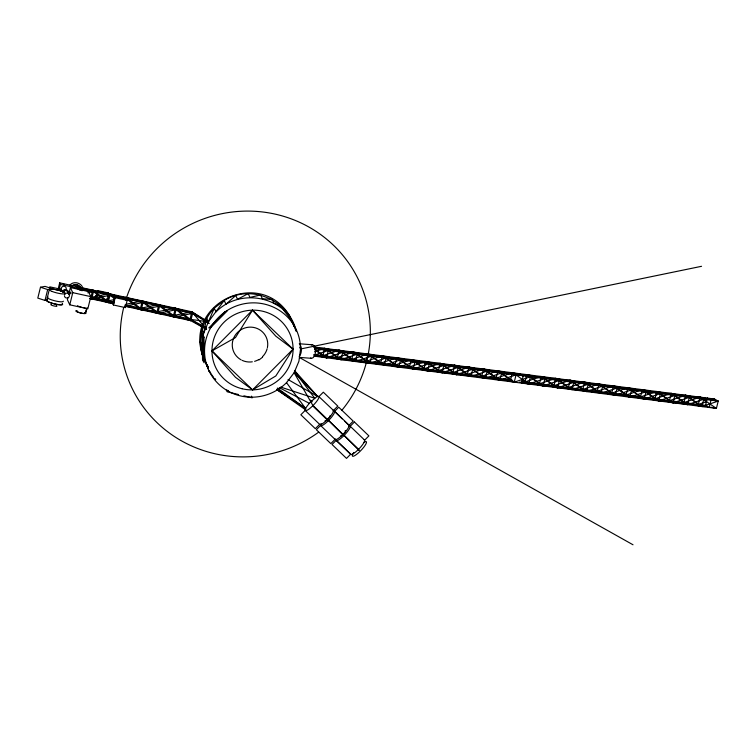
<?xml version="1.0" encoding="UTF-8"?>
<svg xmlns="http://www.w3.org/2000/svg" width="756" height="756" viewBox="0 0 756 756"><rect width="100%" height="100%" fill="white"/><g stroke="black" fill="none" stroke-linecap="round" stroke-linejoin="round"><path stroke-width="1.13" d="M203.203 357.059C182.791 303.959 259.544 266.991 289.293 315.271L294.15 326.573M40.484 287.223L47.675 289.557L52.24 288.726L45.039 286.392L40.484 287.223L37.8 298.1L45.001 300.434L47.278 300.009A8.288 1.493 13.8 0 0 54.356 303.865A8.288 1.493 13.8 0 0 62.153 303.647M45.001 300.434L47.675 289.557M46.674 300.255L49.348 289.368M58.146 289.094L59.686 282.848L191.863 311.803L208.401 321.876L203.619 333.358L201.994 345.596L203.052 353.345M59.138 289.642L60.423 284.426L59.686 282.848M67.945 297.514L67.397 299.726L69.769 304.829L87.828 308.788L90.824 296.626L88.452 291.523L70.393 287.573L68.758 294.207M69.769 304.829L72.765 292.666L70.393 287.573M85.258 313.296L86.099 309.894M85.693 313.419L87.091 307.739M113.929 302.948L107.456 301.001L91.674 298.96L90.937 297.382L92.733 290.087C108.958 296.758 126.81 295.851 143.035 302.523C159.875 302.976 175.023 311.349 191.863 311.803L209.138 323.455L192.6 313.381L175.345 308.183L159.554 306.142L142.298 300.945L126.507 298.904L109.251 293.706L93.47 291.665L76.214 286.467L76.951 288.045L79.711 290.096M89.51 298.308L91.674 298.96L93.47 291.665L92.733 290.087L76.951 288.045M97.496 290.559L97.949 291.523L96.296 298.242L107.295 300.652L108.949 293.933L108.495 292.969L97.496 290.559L95.842 297.269L96.456 298.592M107.673 296.324L108.495 292.969M87.28 291.173L92.733 290.087L107.456 301.001L109.251 293.706L114.78 297.798M112.918 303.931L114.723 296.635L126.677 299.253L127.169 300.312L125.364 307.607L113.409 304.989L112.757 303.581L89.463 298.478M113.409 304.989L115.214 297.694L114.553 296.286M125.26 299.404L125.779 297.325L140.503 308.24L157.758 313.438L173.54 315.479L190.796 320.686L206.549 329.399L191.863 311.803L173.54 315.479L158.817 304.564L140.503 308.24L124.712 306.199L143.035 302.523L157.758 313.438L176.072 309.762L190.796 320.686L192.6 313.381L60.423 284.426M191.863 311.803L190.068 319.098L190.796 320.686L124.712 306.199M519.637 382.045L528.69 384.029L539.463 383.802L557.569 387.781L568.342 387.554L586.448 391.532L597.221 391.306L615.327 395.284L626.1 395.057L644.207 399.036L654.98 398.809L673.086 402.787L683.859 402.561L701.965 406.539L707.351 406.426C694.84 403.137 681.77 405.585 669.419 400.689C655.868 402.882 643.309 394.972 629.767 397.165C614.373 391.825 598.166 394.774 582.782 389.435C569.23 391.627 556.671 383.717 543.129 385.91L530.485 376.734L512.379 372.755L510.583 380.051L514.25 382.158L530.485 376.734L541.258 376.507L559.364 380.485L570.137 380.259L588.244 384.237L599.017 384.01L617.123 387.989L627.896 387.762L646.002 391.74L656.775 391.513L674.881 395.492L685.654 395.265L703.76 399.244L714.533 399.017L718.2 401.124L716.404 408.42L314.316 356.18M314.25 355.849L322.869 355.67L340.975 359.648L351.748 359.421L369.854 363.4L380.627 363.173L398.733 367.151L409.506 366.925L427.612 370.903L438.385 370.676L456.492 374.655L467.265 374.428L485.371 378.406L496.144 378.18L514.25 382.158L516.046 374.863L512.379 372.755L501.606 372.982L483.5 369.004L472.727 369.23L454.621 365.252L443.848 365.479L425.741 361.5L414.968 361.727L396.862 357.749L386.089 357.975L367.983 353.997L357.21 354.224L339.104 350.245L328.331 350.472L313.617 347.24M521.423 383.084L523.218 375.789L519.552 373.691M62.72 291.721C63.476 288.253 68.711 289.302 68.409 292.789M63.022 292.355L64.931 290.266L67.586 290.852M63.287 292.421C63.665 290.361 66.736 289.652 67.794 291.561L67.842 292.166M106.955 299.121L106.936 298.355M63.23 291.154L64.118 290.181L65.989 289.822L68.031 291.41L68.134 292.808M701.549 266.301L300.529 349.007A48.223 46.948 -24.9 0 0 240.049 304.734A48.223 46.948 -24.9 0 0 210.99 374.494A48.223 46.948 -24.9 0 0 286.515 382.659L294.131 372.727L298.913 361.245L300.529 349.007L299.688 347.184M319.637 424.343L315.318 428.68L300.85 414.779L305.159 410.442L305.613 408.495A9.847 2.107 -46.2 0 1 311.141 401.445L316.31 397.117L318.531 396.238L333.481 410.423L337.8 406.085L323.322 392.184L319.013 396.522A9.847 2.107 -46.2 0 1 314.789 403.657A9.847 2.107 -46.2 0 1 306.567 410.527L305.159 410.442L319.637 424.343A9.847 2.107 -46.2 0 0 328.397 418.493A9.847 2.107 -46.2 0 0 332.999 410.13M69.902 285.059C74.079 280.249 83.056 283.273 83.009 289.794M96.381 296.04L96.409 297.363M259.034 359.932L262.578 357.182M114.591 298.696L109.989 295.284L109.251 293.706L97.949 291.523L98.96 291.447M314.515 351.757L324.664 348.365L342.77 352.343L353.543 352.116L371.65 356.104L382.423 355.878L400.529 359.856L411.302 359.629L429.408 363.608L440.181 363.381L458.287 367.359L469.06 367.132L487.166 371.111L497.939 370.884L516.046 374.863L526.819 374.636L544.925 378.614L555.698 378.387L573.804 382.366L584.577 382.139L602.683 386.118L613.456 385.891L631.562 389.869L642.335 389.642L660.442 393.621L671.215 393.394L689.321 397.373L700.094 397.146L718.2 401.124L701.965 406.539L685.654 395.265L669.419 400.689L656.775 391.513L640.54 396.938L627.896 387.762L611.661 393.186L599.017 384.01L582.782 389.435L570.137 380.259L553.902 385.683L541.258 376.507L525.023 381.931L521.791 381.997M314.118 355.216L328.331 350.472L340.975 359.648L357.21 354.224L369.854 363.4L386.089 357.975L398.733 367.151L414.968 361.727L427.612 370.903L443.848 365.479L456.492 374.655L472.727 369.23L485.371 378.406L501.606 372.982L514.25 382.158M512.379 372.755L496.144 378.18L483.5 369.004L467.265 374.428L454.621 365.252L438.385 370.676L425.741 361.5L409.506 366.925L396.862 357.749L380.627 363.173L367.983 353.997L351.748 359.421L339.104 350.245L322.869 355.67L314.742 349.773M522.765 375.987L526.819 374.636L530.485 376.734L528.69 384.029L522.311 379.966M712.502 399.697L714.533 399.017L314.666 347.07M87.743 292.818L93.47 291.665L108.193 302.58L113.825 303.307M113.92 301.436L108.193 302.58L90.937 297.382L109.251 293.706M91.674 298.96L109.989 295.284L108.193 302.58L106.842 299.678M107.456 301.001L114.326 299.622M121.196 298.242L125.779 297.325L126.507 298.904L141.24 309.818L157.021 311.859L174.277 317.066L208.401 321.876L224.192 300.453C251.493 283.377 289.274 300.567 296.352 331.383L294.594 327.594M126.271 304.158L142.298 300.945L157.021 311.859L157.758 313.438L159.554 306.142L158.817 304.564L157.021 311.859L175.345 308.183L190.068 319.098L206.549 329.399M192.6 313.381L174.277 317.066L159.554 306.142L141.24 309.818L125.061 304.942M96.466 295.275L95.71 296.078L96.296 296.787M314.969 348.573L324.664 348.365L328.331 350.472L326.535 357.768L314.08 355.036M299.263 343.763L312.322 344.764M299.461 357.39L311.425 358.316M70.695 292.185L68.182 291.892L68.475 292.515L70.988 292.808L70.856 293.706L68.352 293.413M314.997 348.743L718.2 401.124M313.976 354.507L512.634 380.315M521.687 381.496L706.076 405.452M710.744 407.172L716.404 408.42L700.094 397.146L683.859 402.561L671.215 393.394L654.98 398.809L642.335 389.642L626.1 395.057L613.456 385.891L597.221 391.306L584.577 382.139L568.342 387.554L555.698 378.387L539.463 383.802L526.819 374.636L525.023 381.931L543.129 385.91L559.364 380.485L572.008 389.661L588.244 384.237L600.888 393.413L617.123 387.989L629.767 397.165L646.002 391.74L658.646 400.916L674.881 395.492L687.525 404.668L703.76 399.244L701.965 406.539L685.654 395.265L683.859 402.561L687.525 404.668L689.321 397.373L673.086 402.787L669.419 400.689L671.215 393.394L674.881 395.492L673.086 402.787L656.775 391.513L654.98 398.809L658.646 400.916L660.442 393.621L644.207 399.036L640.54 396.938L642.335 389.642L646.002 391.74L644.207 399.036L627.896 387.762L626.1 395.057L629.767 397.165L631.562 389.869L615.327 395.284L611.661 393.186L613.456 385.891L617.123 387.989L615.327 395.284L599.017 384.01L597.221 391.306L600.888 393.413L602.683 386.118L586.448 391.532L582.782 389.435L584.577 382.139L588.244 384.237L586.448 391.532L570.137 380.259L568.342 387.554L572.008 389.661L573.804 382.366L557.569 387.781L553.902 385.683L555.698 378.387L559.364 380.485L557.569 387.781L541.258 376.507L539.463 383.802L543.129 385.91L544.925 378.614L528.69 384.029L516.046 374.863L499.81 380.277C484.416 374.938 468.21 377.896 452.825 372.547C439.274 374.74 426.715 366.83 413.173 369.022C397.779 363.683 381.572 366.632 366.188 361.292C352.636 363.485 340.077 355.575 326.535 357.768L322.869 355.67L324.664 348.365L340.975 359.648L342.77 352.343L339.104 350.245L337.308 357.541L353.543 352.116L357.21 354.224L355.414 361.519L351.748 359.421L353.543 352.116L369.854 363.4L371.65 356.104L367.983 353.997L366.188 361.292L382.423 355.878L386.089 357.975L384.294 365.271L380.627 363.173L382.423 355.878L398.733 367.151L400.529 359.856L396.862 357.749L395.067 365.044L411.302 359.629L414.968 361.727L413.173 369.022L409.506 366.925L411.302 359.629L427.612 370.903L429.408 363.608L425.741 361.5L423.946 368.796L440.181 363.381L443.848 365.479L442.052 372.774L438.385 370.676L440.181 363.381L456.492 374.655L458.287 367.359L454.621 365.252L452.825 372.547L469.06 367.132L472.727 369.23L470.931 376.526L467.265 374.428L469.06 367.132L485.371 378.406L487.166 371.111L483.5 369.004L481.704 376.299L497.939 370.884L501.606 372.982L499.81 380.277L510.583 380.051L497.939 370.884L496.144 378.18L499.81 380.277L487.166 371.111L470.931 376.526L458.287 367.359L442.052 372.774L429.408 363.608L413.173 369.022L400.529 359.856L384.294 365.271L371.65 356.104L355.414 361.519L342.77 352.343L326.535 357.768L314.789 349.253M115.214 297.694L127.169 300.312M72.765 292.666L90.824 296.626M60.527 290.484L63.287 291.665L60.82 291.126M90.937 297.382L114.061 302.447M126.186 305.103L190.068 319.098L206.01 327.613M228.435 390.597L226.346 390.087L227.121 391.759L238.622 394.547M243.857 395.804L252.22 397.836L251.446 396.163M280.646 387.072L314.723 398.242L294.405 371.026M279.238 387.62L309.336 403.317M299.47 357.531L633.018 544.783M288.055 379.54L317.605 396.437L294.66 370.705M276.904 389.633L305.613 408.495L286.515 382.659M277.206 388.943L305.613 408.495L277.395 388.074M276.904 389.671L306.567 410.527M76.214 286.467L82.083 290.814M334.662 411.321L349.13 425.212A10.017 2.136 -46.2 0 1 342.128 435.276A10.017 2.136 -46.2 0 1 335.04 438.593M342.175 418.824L334.511 411.472L338.735 407.219L353.213 421.12L348.979 425.363L344.727 421.281M312.247 401.805L310.546 400.17L311.141 401.445M313.031 405.528L327.509 419.419L328.095 420.695L313.627 406.794L294.131 372.727L317.605 396.437L294.462 371.706M336.108 440.398L350.586 454.29A10.017 2.136 -46.2 0 0 359.497 448.346A10.017 2.136 -46.2 0 0 364.184 439.841M289.784 316.32C272.122 293.819 236.07 291.192 216.018 311.945L214.26 308.165L224.192 300.453L225.949 304.233L235.759 295.492L237.516 299.281L248.185 293.621L249.943 297.41L260.612 294.963L262.37 298.752L272.188 299.433L273.946 303.213L282.139 306.719C284.842 314.109 292.629 318.616 294.103 326.535M214.373 378.293L215.696 379.644L215.479 379.143M210.622 372.642L208.495 370.327L213.57 377.329M208.297 366.821L206.152 364.09M208.089 367.01L204.025 359.081M208.042 367.17L206.7 365.261L208.458 369.041L204.526 359.818M202.476 337.081L203.251 338.754M202.476 340.276L203.251 341.939M202.485 343.46L203.26 345.133M202.485 346.654L204.035 349.99M202.495 349.839L203.269 351.512M202.495 353.033L203.269 354.706M202.92 354.347L200.245 341.816L201.994 345.596L201.861 329.569L203.619 333.358L206.643 318.096L208.401 321.876L214.26 308.165C202.381 320.572 196.929 339.463 202.769 355.878M202.504 356.227L203.279 357.89M124.872 306.558L125.364 307.607M201.89 353.988L202.825 356.133M204.233 359.365L208.458 369.041M67.492 290.918L68.04 292.156M81.279 290.247L80.883 288.433A5.727 5.575 -24.9 0 0 71.281 286.326M203.251 335.56L203.279 361.084M363.721 442.468A10.017 2.136 -46.2 0 1 365.082 445.397A10.017 2.136 -46.2 0 1 355.122 455.414A10.017 2.136 -46.2 0 1 353.761 452.475M241.145 359.865A17.823 17.36 -24.9 0 1 233.746 337.894A17.823 17.36 -24.9 0 1 255.32 327.83A17.823 17.36 -24.9 0 1 267.407 347.609M267.142 348.724A17.823 17.36 -24.9 0 1 262.559 356.634M258.892 359.487A17.823 17.36 -24.9 0 1 254.611 361.321M252.334 361.812A17.823 17.36 -24.9 0 1 242.166 360.376M63.92 284.256A2.542 2.476 -24.9 0 1 64.458 284.634M62.54 290.909A2.523 2.457 -24.9 0 1 61.453 287.771A2.523 2.457 -24.9 0 1 64.553 286.363A2.523 2.457 -24.9 0 1 66.188 289.255M64.733 294.434A2.523 2.457 -24.9 0 1 68.815 293.904A2.523 2.457 -24.9 0 1 67.842 297.855A2.523 2.457 -24.9 0 1 64.421 295.681M72.614 285.759A5.727 5.575 -24.9 0 1 81.053 288.801M63.296 301.162A8.212 1.474 13.8 0 1 54.054 300.614A8.212 1.474 13.8 0 1 48.072 297.07M62.559 304.129A8.212 1.474 13.8 0 1 53.317 303.581A8.212 1.474 13.8 0 1 47.335 300.037M56.341 305.604A3.109 0.558 13.8 0 1 55.849 306.265A3.109 0.558 13.8 0 1 51.777 305.273A3.109 0.558 13.8 0 1 51.55 304.441M85.097 307.881A5.094 0.917 13.8 0 1 82.697 307.475M81.412 307.163A5.094 0.917 13.8 0 1 79.078 306.407M78.189 306.019A5.094 0.917 13.8 0 1 77.575 305.651M85.022 312.795A4.631 0.832 13.8 0 1 83.434 313.419M82.404 313.277A4.631 0.832 13.8 0 1 77.528 311.907A4.631 0.832 13.8 0 1 76.706 310.773M84.833 312.502A5.094 0.917 13.8 0 1 84.039 313.579A5.094 0.917 13.8 0 1 77.358 311.954A5.094 0.917 13.8 0 1 76.98 310.593M125.742 300.113A125.553 122.406 -23.5 0 1 304.63 224.74A125.553 122.406 -23.5 0 1 341.646 410.555M318.682 432.139A125.553 122.406 -23.5 0 1 175.912 437.497A125.553 122.406 -23.5 0 1 123.606 307.881M299.952 344.66A6.795 3.676 -85.6 0 1 299.178 356.388M311.359 344.953A6.795 3.676 -85.6 0 1 315.554 351.682A6.795 3.676 -85.6 0 1 310.489 358.042M333.235 411.226A10.017 2.136 -46.2 0 1 328.576 420.468A10.017 2.136 -46.2 0 1 321.035 423.492M329.909 415.819A3.506 0.747 -46.2 0 1 327.953 419.126A3.506 0.747 -46.2 0 1 325.146 420.601M345.123 430.807A3.506 0.747 -46.2 0 1 344.112 433.377A3.506 0.747 -46.2 0 1 340.691 435.796M348.771 426.148A10.017 2.136 -46.2 0 1 345.029 434.454A10.017 2.136 -46.2 0 1 336.099 439.614M142.298 300.945L140.503 308.24L141.24 309.818L143.035 302.523L142.298 300.945M175.345 308.183L173.54 315.479L174.277 317.066L176.072 309.762L175.345 308.183M700.094 397.146L698.298 404.441L706.416 401.729L700.094 397.146M707.314 398.081L705.518 405.377L709.185 407.484L710.98 400.189L707.314 398.081M252.476 310.177L235.485 337.554L211.973 350.888L235.475 377.291L252.58 389.879L275.817 375.959L293.082 349.159L252.476 310.177L211.973 350.888L252.58 389.879L293.082 349.159L275.789 336.146L252.476 310.177M224.986 311.708L208.873 327.896L210.933 327.329L227.046 311.132L224.986 311.708M320.572 425.477L316.348 429.72L330.826 443.621L335.05 439.378L320.572 425.477M336.259 440.247L332.035 444.49L346.513 458.391L350.737 454.139L336.259 440.247M354.422 421.99L350.198 426.242L364.666 440.134L368.9 435.891L354.422 421.99M60.745 289.236L49.735 286.826L50.52 288.508L61.529 290.918L60.745 289.236M343.054 434.369L328.576 420.468L343.63 435.617L343.054 434.369M358.59 449.291L344.112 435.39L359.166 450.538L358.59 449.291M204.025 337.233L202.476 333.887L202.504 359.412L204.054 362.757L204.025 337.233M242.081 388.745A40.748 39.671 -24.9 0 0 291.693 338.877A40.748 39.671 -24.9 0 0 223.814 322.453A40.748 39.671 -24.9 0 0 242.081 388.745M52.192 291.485A8.288 1.493 13.8 0 0 65.243 293.649A8.288 1.493 13.8 0 0 54.451 289.397A8.288 1.493 13.8 0 0 52.192 291.485"/></g></svg>
